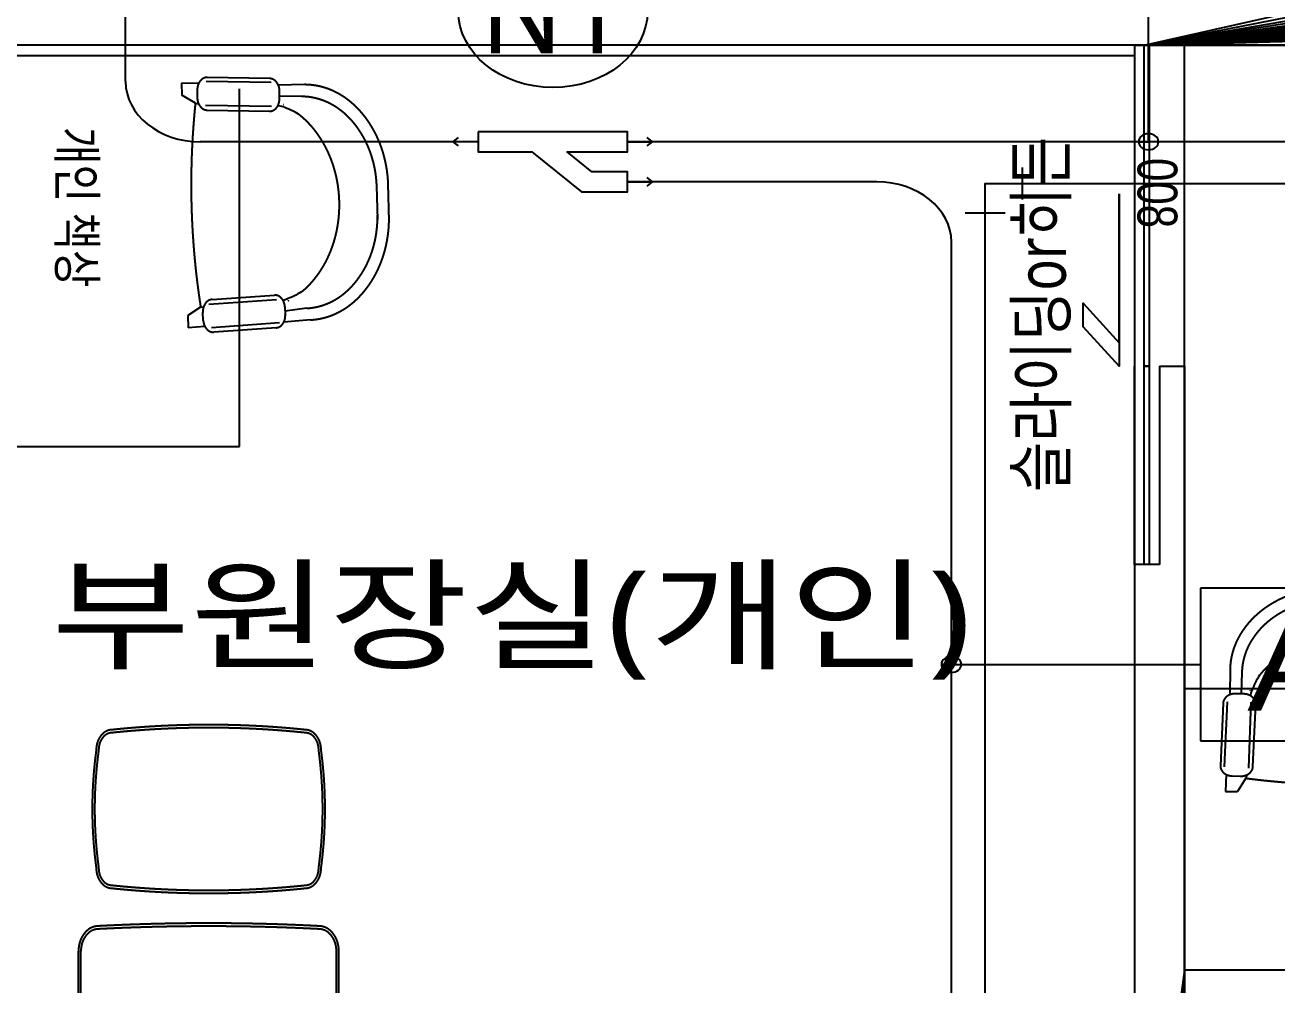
# Model space of a CAD drawing. Extents: x 11551484 to 2613213153046, y -2602833546311 to 14142.
# Drawn here: x 1300640875325 to 1300925540143, y -1301828930180 to -1301610606025 of the extents above; entities that cross this region are included whole.
import ezdxf
from ezdxf.enums import TextEntityAlignment as Align

# ---------------------------------------------------------------- set-up
doc = ezdxf.new("R2010")
doc.units = 0
doc.header["$LTSCALE"] = 1000
doc.header["$MEASUREMENT"] = 0
doc.header["$PDMODE"] = 35
doc.linetypes.add('DH-HID2', pattern=[1.2000000000000002, 0.8, -0.4])
doc.layers.get('0').update_dxf_attribs({"linetype": 'CONTINUOUS'})
for name, color, linetype in [('0-ELC TEXT', 7, 'CONTINUOUS'), ('03-TEXT', 3, 'CONTINUOUS'), ('2.글자선', 60, 'CONTINUOUS'), ('CO-DOOR', 8, 'CONTINUOUS'), ('DVM_DRAIN', 5, 'CONTINUOUS'), ('DVM_JOINT', 6, 'CONTINUOUS'), ('DVM_PIPE', 3, 'CONTINUOUS'), ('DVM_PIPE_MARK', 2, 'CONTINUOUS'), ('DVM_PIPE_MARK_LEN', 7, 'CONTINUOUS'), ('DVM_ROOM', 2, 'CONTINUOUS'), ('DVM_UNIT_BP', 7, 'CONTINUOUS'), ('DVM_UNIT_LP', 3, 'CONTINUOUS'), ('FU-FURM', 251, 'DH-HID2'), ('wall', 3, 'CONTINUOUS')]:
    doc.layers.add(name, color=color, linetype=linetype)
doc.layers.add('DVM_PMAT_MARK', color=6, linetype='CONTINUOUS', lineweight=25)
doc.styles.add('DVM_DEFAULT', font='malgun.ttf')
doc.styles.add('W-TEXT2', font='Dotum.ttf')
doc.styles.add('맑은 고딕', font='malgun.ttf')
pattern_1 = [(45, (-34694.73136349209, 110.6576521303505), (-35.35533905932738, 35.35533905932738), [])]

# ---------------------------------------------------------------- blocks, each defined once
blk = doc.blocks.new('F-123')
at = {"layer": 'FU-FURM'}
for p, q in [((42.47350075921531, 491.4605338691181), (-32.96147168626521, 491.4602996555914)), ((38.32481763634678, 462.7917416762648), (-29.56654631310994, 462.7918002296647)), ((-236.2190147402089, 289.2896831228136), (-236.7055348320519, 224.1474592422601)), ((-212.498569275218, 280.8380287026521), (-214.1810422947692, 226.3540436279873)), ((212.6958084514972, 280.8380287026521), (217.6497763045536, 226.4751320321084)), ((236.2189875559761, 289.2895074627158), (239.5246190141097, 222.4946142365661)), ((-185.6252581386307, 253.9798243398691), (-187.6120331099173, 248.8784776119137)), ((-183.5388253027722, 259.0587451205211), (-185.6252581386307, 253.9798243398691)), ((-181.3991088849089, 263.9647577497672), (-183.5388253027722, 259.0587451205211)), ((-179.2528930410281, 268.5487267508142), (-181.3991088849089, 263.9647577497672)), ((-177.1463178400827, 272.6601113662036), (-179.2528930410281, 268.5487267508142)), ((177.1464077626642, 272.6601113662036), (179.2528658567808, 268.5484339838877)), ((179.2528658567808, 268.5484339838877), (181.3991988074322, 263.9646991963527)), ((181.3991988074322, 263.9646991963527), (183.5387395651833, 259.0585694603942)), ((183.5387395651833, 259.0585694603942), (185.6251724009689, 253.9798828932835)), ((185.6251724009689, 253.9798828932835), (187.6121230324261, 248.8785947187134)), ((-208.5227357505737, 226.1563088404364), (-224.8581352912825, 226.7267944891501)), ((-194.5850974038131, 227.5947898967279), (-195.3256220881249, 224.3085981630575)), ((-193.6583729491631, 231.1111549942871), (-194.5850974038131, 227.5947898967279)), ((-192.5087357505781, 234.9368576349225), (-193.6583729491631, 231.1111549942871)), ((-191.1001754750268, 239.2072146957071), (-192.5087357505781, 234.9368576349225)), ((-189.4523660605428, 243.9042502870288), (-191.1001754750268, 239.2072146957071)), ((-187.6120331099173, 248.8784776119137), (-189.4523660605428, 243.9042502870288)), ((187.6121230324261, 248.8785947187134), (189.4525730898804, 243.9043673938577)), ((189.4525730898804, 243.9043673938577), (191.10032395095, 239.2072146957071)), ((191.10032395095, 239.2072146957071), (192.5085329061603, 234.9368576349225)), ((192.5085329061603, 234.9368576349225), (193.6582872115596, 231.1110964408726)), ((193.6582872115596, 231.1110964408726), (194.5849531128242, 227.5949070034258)), ((194.5849531128242, 227.5949070034258), (195.7946660864163, 222.2278450057056)), ((208.5226500129265, 226.1564259471488), (224.858049553708, 226.7269115958625)), ((-250.3102971741991, 203.0275453502109), (-255.7418264509124, 47.49341331802134)), ((-242.2473201362973, 206.7174626865453), (-247.8905199066739, 44.94036854192382)), ((-194.2784533165341, 205.7769781860552), (-199.4515279434218, 41.17813777267293)), ((-195.3256220881249, 224.3085981630575), (-195.9165428687938, 221.1727715269808)), ((194.016809599625, 206.040936854246), (200.0604559830736, 37.3158392651676)), ((240.3531494389081, 211.5810241101863), (246.9006477167186, 41.84869115961192)), ((250.3102699899664, 203.0275453502109), (255.7417407132798, 47.49347187143576)), ((-190.2534935002568, 45.20661079224374), (-184.8221984371285, 200.740625717619)), ((190.2535248694239, 45.20661079224374), (184.8221126994813, 200.7407428243168)), ((-244.3664257620349, 25.89810447764467), (-245.730192696612, -16.38218369685637)), ((243.7573262471469, 25.52318714118155), (245.7302826191353, -16.38218369685637)), ((-232.041347690867, 22.07784730191634), (-215.6691766231324, 21.50601492538408)), ((-204.7753189882151, 16.38177382315916), (-221.1572684715738, -16.38230080367066)), ((-203.4639573349214, 24.26815384622023), (-203.7195428687792, 16.347695752047)), ((204.7752332505825, 16.38177382315916), (204.3015363504874, 23.85213203217427)), ((204.7752332505825, 16.38177382315916), (221.1571827339267, -16.38230080367066)), ((232.0412619532199, 22.07784730191634), (215.6692079922414, 21.50619058549637)), ((-245.730192696612, -16.38218369685637), (-221.1572684715738, -16.38230080367066)), ((221.1571827339267, -16.38230080367066), (245.7302826191353, -16.38218369685637))]:
    blk.add_line(p, q, dxfattribs=at)
for centre, radius, start, end in [((-29.49757042334568, 284.6502640643303), 206.7734982778416, 90.83812199976282, 178.7143300002496), ((29.49748468571306, 284.6503811710427), 206.7734982778416, 1.285573000321378, 89.16188500000861), ((-26.44928110073124, 276.6628208955517), 186.0960723306544, 90.83807399987663, 178.7144210000752), ((26.64652027699594, 276.6628794489516), 186.0960723306544, 1.285554999842787, 89.16189200020295), ((-7.214552351797465e-05, 157.0747887485195), 211.5203628013778, 33.12382300035236, 146.8761480002216), ((-225.7155910892707, 202.1689770379307), 24.57298277841562, 88.0002430001321, 178.0002700000709), ((-7.214552351797465e-05, 157.0747887485195), 211.5203628013778, 158.2782829998519, 158.4011099998542), ((-7.214552351797465e-05, 157.0747887485195), 211.5203628013778, 21.59888799954956, 21.72170300017107), ((225.7155053516235, 202.1688013777166), 24.57298277841562, 2.000234000048807, 91.99973500013785), ((-209.3802501018454, 201.5983157290175), 24.57298277841562, 357.9997610001627, 88.00006899987858), ((209.380281471027, 201.5984328358172), 24.57298277841562, 91.99999300025696, 182.0002950003238), ((-231.1838333395372, 46.63589896674966), 24.57298277841562, 178.0001270001062, 268.0002609999452), ((-214.8116622718026, 46.0642422503297), 24.57298277841562, 268.0000840000845, 357.9999550000141), ((214.8115765341554, 46.06412514351541), 24.57298277841562, 181.9998680001053, 272.0001199997477), ((231.18374760189, 46.6358404133498), 24.57298277841562, 271.9998709997288, 2.000118000417714), ((4.496129076869693e-05, 1288.036033295066), 1288.036033295063, 260.8521540000509, 279.1478419998664)]:
    blk.add_arc(centre, radius, start, end, dxfattribs=at)
blk = doc.blocks.new('adsgd')
at = {"layer": 'CO-DOOR', "color": 251, "linetype": 'DH-HID2'}
for points in [[(11492923.83441699, -14256578.45241223), (11492973.83441699, -14256578.45241223), (11492973.83441699, -14255778.45241223), (11492873.83441699, -14255778.45241223), (11492873.83441699, -14256578.45241223)], [(11492923.83441699, -14256578.45241223), (11492923.834417, -14257072.45241223), (11492873.83441699, -14257072.45241223), (11492873.83441699, -14256578.45241223)]]:
    blk.add_lwpolyline(points, dxfattribs=at)
at = {"layer": 'CO-DOOR'}
blk.add_lwpolyline([(11492903.09900847, -14255778.45241223), (11492903.09900847, -14256578.45241223), (11492893.09900847, -14256578.45241223), (11492893.09900847, -14255778.45241223)], close=True, dxfattribs=at)
at = {"layer": 'CO-DOOR', "color": 1}
blk.add_lwpolyline([(11492843.09900847, -14256149.27209022), (11492843.09900847, -14256578.45241223), (11492770.81503287, -14256479.83775278), (11492770.81503287, -14256421.50228304), (11492843.09900847, -14256520.11694249), (11492843.09900847, -14256149.27209022)], close=True, dxfattribs=at)
at = {"layer": 'CO-DOOR', "color": 8, "linetype": 'DH-HID2'}
blk.add_lwpolyline([(11492903.09900847, -14256578.45241223), (11492903.09900847, -14257072.45241223), (11492893.09900847, -14257072.45241223), (11492893.09900847, -14256578.45241223)], close=True, dxfattribs=at)
at = {"layer": 'wall', "ltscale": 10}
for p, q in [((11492873.834417, -14255778.45241223), (11492873.834417, -14255778.45241224)), ((11492873.834417, -14255778.45241223), (11492973.83441699, -14255778.45241223)), ((11492973.83441699, -14255778.45241223), (11492973.83441699, -14255778.45241224))]:
    blk.add_line(p, q, dxfattribs=at)
at = {"layer": '2.글자선', "style": 'W-TEXT2', "text_generation_flag": 4}
blk.add_text('800', height=80, rotation=89.99999999999999, dxfattribs=at).set_placement((11492919.56852112, -14256146.87346782), align=Align.MIDDLE_CENTER)
blk = doc.blocks.new('F-120')
at = {"layer": 'FU-FURM'}
for p, q in [((1067.970659809613, 338.6085468539968), (1069.660887473281, 342.2576442311256)), ((674.7624193873235, 324.2587889121933), (448.23938493268, 324.2587889121933)), ((690.4630113704225, 318.2587889121933), (448.23938493268, 318.2587889121933)), ((987.9746588894086, 312.0757983910589), (690.4630113704225, 318.2587889121933)), ((988.0993260566211, 318.0745030926919), (739.7833786611482, 323.2350914656126)), ((1057.732944611056, 318.2587889122078), (1322.710242635836, 318.2587889122078)), ((1067.936371908338, 324.2587889122078), (1323.541012432692, 324.2587889122078)), ((1338.297352265745, 315.0968400738202), (1471.81172273272, 258.6035386093863)), ((1339.128122062586, 321.0968400738202), (1475.321218537752, 263.4701019958447)), ((1032.974658889409, -267.0757983910735), (1032.974658889409, 267.0759361938253)), ((1036.359739312426, -240.6622593442007), (1036.359739312426, 240.6623971469526)), ((1488.000000000004, -226.9708765973919), (1488.000000000004, 226.9708765973774)), ((1494.000000000004, -226.9708765973919), (1494.000000000004, 226.9708765973774)), ((1338.297352265745, -315.0968400738348), (1471.81172273272, -258.6035386093863)), ((1339.128122062586, -321.0968400738348), (1475.321218537752, -263.4701019958593)), ((402.1754124230247, -295.1849170896166), (402.1754124230247, -296.3719863635779)), ((690.4630113704225, -318.2587889122224), (448.23938493268, -318.2587889122224)), ((674.7624193873235, -324.2587889122224), (448.23938493268, -324.2587889122224)), ((987.9746588894086, -312.0757983910735), (690.4630113704225, -318.2587889122224)), ((988.0993260566065, -318.0745030927064), (739.7833786611482, -323.2350914656272)), ((1057.732944610052, -318.2587889122224), (1322.710242635836, -318.2587889122224)), ((1065.316355059713, -324.2587889122078), (1323.541012432692, -324.2587889122224)), ((1067.970659809613, -338.6085468540114), (1069.660887473281, -342.2576442311401)), ((1073.414988629786, -336.0867848315538), (1073.183021968482, -335.5859831031848))]:
    blk.add_line(p, q, dxfattribs=at)
for centre in [(1341.390629751902, 212.7973925817787), (1341.390629751902, -8.87666828930378e-10), (1341.390629751902, -211.5714290516335)]:
    blk.add_circle(centre, 5, dxfattribs=at)
for centre, radius, start, end in [((857.3789674507898, -1603.455884383351), 2011.102127283586, 85.00216046401299, 94.99783953598701), ((682.1754124230392, 369.9999999999854), 30, 90, 180), ((682.1754124230392, 369.9999999999854), 24, 90, 180), ((857.3789674507898, -1603.455884383351), 2005.102127283586, 85.00216046401299, 94.99783953598701), ((1032.58252247854, 354.9999999999854), 45, 335.1468704843883, 90), ((1032.58252247854, 354.9999999999854), 39, 335.1468704843883, 90), ((459.9684303642316, 323.4077240495244), 198.2090605895914, 8.448929163875915, 14.13607292078249), ((695.5922606627028, 358.4072546528914), 40, 188.4489291638759, 277.5825209513653), ((459.9684303642316, 323.4077240495244), 204.2090605895914, 9.832412382113835, 14.13607292078249), ((700.5904146470748, 365.1105531362118), 40, 189.8324123821138, 277.2912309890512), ((846.3513427921025, -774.1148679004691), 1102.512432718904, 80.39995996250047, 97.5825209513653), ((846.3513427921025, -774.1148679004691), 1108.512432718904, 80.62871414543443, 97.29123098905124), ((1033.365362005516, 359.0693910475384), 40, 260.6287141454345, 335.1468704843883), ((1036.887496500731, 352.3977299195685), 40, 260.3999599625005, 335.1468704843883), ((448.23938493268, 274.2587889121933), 50, 90, 177.5759328341132), ((448.23938493268, 274.2587889121933), 44, 90, 177.5759328341132), ((7238.949985381671, 0.1243432764604222), 6670.393795231091, 177.2663265389879, 182.7358120056887), ((987.9746588894086, 267.0757983910589), 45, 0, 90), ((1503.190730887251, 164.0377014428086), 473.0777089300369, 161.1345392813115, 170.678702681118), ((1322.710242635836, 278.2587889122078), 40, 67.06555102131416, 90), ((1323.541012432692, 284.2587889122078), 40, 67.06555102131416, 90), ((44.00000000000364, 240), 40, 90, 180), ((163.0877062115214, -424.0940885359742), 714.0940885359703, 80.40007079422584, 99.59992920577417), ((163.0877062115214, -424.2858848614269), 708.2858848614283, 80.38817843469846, 99.61182156530155), ((282.1754124230392, 240), 40, 0, 90), ((7068.949985381671, 0.1243432764604222), 6670.393795231091, 177.622786181296, 182.3734956020607), ((44.00000000000364, 240), 34, 90, 180), ((282.1754124230392, 240), 34, 0, 90), ((6926.811616461, 0), 6534.374761102674, 177.5759328341132, 182.4240671658868), ((1552.372238261876, 123.574213866741), 228.5300492952175, 138.223374996801, 156.1064273525221), ((1449.000000000004, 226.9708765973774), 39, 0, 54.20294627684965), ((1449.000000000004, 226.9708765973774), 45, 0, 54.20294627684965), ((2879.000000000004, 0), 2885.000000000004, 175.2281119392238, 184.7718880607761), ((2879.000000000004, 0), 2879.000000000004, 175.2281119392238, 184.7718880607761), ((-2552.824587576975, 0), 2879.000000000004, 355.2281119392238, 4.771888060776181), ((-2552.824587576975, 0), 2885.000000000004, 355.2281119392238, 4.771888060776181), ((1286.600897142856, 191.0971378452232), 58.93060202468141, 26.46950012337723, 61.78965327483295), ((1942.6039327707, 109.7857145258167), 607.8806710693121, 170.7046004171947, 189.9933707984757), ((1392.388611690552, -29.53001343000506), 58.93060202468141, 109.7444178052375, 145.064570958522), ((1942.6039327707, -109.7857145258313), 607.8806710693121, 170.0066292015243, 189.1733754579352), ((1392.388611690552, 29.5300134299905), 58.93060202468141, 214.9354290434717, 250.2555821947625), ((1286.600897142856, -189.8711743153399), 58.93060202468141, 298.210346725167, 333.5304998775317), ((1552.372238261876, -123.574213866741), 228.5300492952175, 203.8935726474779, 221.776625003199), ((44.00000000000364, -240), 40, 180, 270), ((44.00000000000364, -240), 34, 180, 270), ((282.1754124230247, -240), 40, 270, 0), ((282.1754124230247, -240), 34, 270, 0), ((1503.190730887251, -164.0375636400568), 473.0777089300369, 189.321297318882, 198.8654607186885), ((1449.000000000004, -226.9708765973919), 39, 305.7970537231503, 0), ((1449.000000000004, -226.9708765973919), 45, 305.7970537231503, 0), ((163.0877062115214, 424.2858848614269), 708.2858848614355, 260.3881784346985, 279.6118215653015), ((448.23938493268, -274.2587889122224), 50, 182.4240671658868, 270), ((448.23938493268, -274.2587889122224), 44, 182.4240671658868, 270), ((987.9746588894086, -267.0757983910735), 45, 270, 0), ((163.0877062115214, 424.0940885359596), 714.0940885359705, 260.4000707942258, 279.5999292057742), ((695.5922606626882, -358.407254652906), 40, 82.41747904863469, 171.5510708361241), ((700.5904146470748, -365.1105531362264), 40, 82.70876901094877, 170.1675876178861), ((846.3513427921025, 774.1148679004546), 1102.512432718904, 262.4174790486347, 279.6000400374995), ((846.3513427921025, 774.1148679004546), 1108.512432718904, 262.7087690109487, 279.3712858545656), ((1033.365362005516, -359.0693910475529), 40, 24.85312951561175, 99.37128585456557), ((1036.887496500731, -352.3977299195831), 40, 24.85312951561175, 99.60004003749953), ((1322.710242635836, -278.2587889122224), 40, 270, 292.9344489786858), ((1323.541012432692, -284.2587889122224), 40, 270, 292.9344489786858), ((1032.58252247854, -355), 45, 270, 24.85312951561175), ((1032.58252247854, -355), 39, 270, 24.85312951561175), ((459.9684303642171, -323.407724049539), 198.2090605895914, 345.8639270792175, 351.5510708361241), ((682.1754124230247, -370), 30, 180, 270), ((459.9684303642171, -323.407724049539), 204.2090605895914, 345.8639270792175, 350.1675876178862), ((682.1754124230247, -370), 24, 180, 270), ((857.3789674507898, 1603.455884383322), 2011.102127283586, 265.002160464013, 274.997839535987), ((857.3789674507898, 1603.455884383322), 2005.102127283586, 265.002160464013, 274.997839535987)]:
    blk.add_arc(centre, radius, start, end, dxfattribs=at)
blk = doc.blocks.new('DVM_BACKGROUND')
at = {"layer": 'wall', "ltscale": 10}
h = blk.add_hatch(dxfattribs=at)
h.set_pattern_fill('_USER', color=256, scale=50, angle=45, pattern_type=0)
h.set_pattern_definition(pattern_1)
h.paths.add_polyline_path([(11488666.33441698, -14256373.45241223), (11488566.33441698, -14256373.45241222), (11488566.33441698, -14258567.45241224), (11488666.33441698, -14258567.45241224)])
h.paths.add_polyline_path([(11482901.33441697, -14255272.95241223), (11482901.33441697, -14257527.45241225), (11483061.33441698, -14257527.45241225), (11483061.33441698, -14258312.45241225), (11482901.33441697, -14258312.45241225), (11482901.33441697, -14258617.45241219), (11483201.30059421, -14258617.45241219), (11483201.23574627, -14255372.95241223), (11485598.08535055, -14255372.95241223), (11485617.34994202, -14255372.95241223), (11485617.34994202, -14255372.95241223), (11485627.34994202, -14255372.95241223), (11485698.08535055, -14255372.95241223), (11488565.83441698, -14255372.95241223), (11488566.33441698, -14255372.95241223), (11488566.33441698, -14255272.95241223), (11485933.83441697, -14255272.95241223), (11485833.83441697, -14255272.95241223), (11483101.33441707, -14255272.95241223)])
h.paths.add_polyline_path([(11481880.90492341, -14254179.65933639), (11481880.90492341, -14253458.56581121), (11482280.00708168, -14253458.56581121), (11482280.00708168, -14254179.65933639)], flags=9)
h.paths.add_polyline_path([(11481880.90492341, -14257334.42111727), (11481880.90492341, -14256605.9837072), (11482280.00708168, -14256605.9837072), (11482280.00708168, -14257334.42111727)], flags=9)
h.paths.add_polyline_path([(11485520.37542417, -14259048.74650818), (11486247.29340978, -14259048.74650818), (11486247.29340978, -14259447.84866645), (11485520.37542417, -14259447.84866645)], flags=9)
h.paths.add_polyline_path([(11485630.37757317, -14255857.97229187), (11485657.15278801, -14255857.97229187), (11485657.15278801, -14255624.34045108), (11485630.37757317, -14255624.34045108)], flags=9)
h = blk.add_hatch(dxfattribs=at)
h.set_pattern_fill('_USER', color=256, scale=50, angle=45, pattern_type=0)
h.set_pattern_definition(pattern_1)
h.paths.add_polyline_path([(11485598.08535059, -14256666.95241223), (11485598.08535055, -14258567.45241225), (11485698.08535055, -14258567.45241226), (11485698.08535055, -14257676.69936644), (11485698.08535055, -14256976.69936644), (11485698.08535055, -14256172.95241223), (11485648.08535055, -14256172.95241223), (11485648.08535055, -14256666.95241223), (11485627.34994202, -14256666.95241223), (11485617.34994202, -14256666.95241223)])
at = {"color": 251, "true_color": 0x636466}
blk.add_lwpolyline([(11485698.08535055, -14257676.69936644), (11486898.08535055, -14257676.69936644), (11486898.08535055, -14256976.69936644), (11485698.08535055, -14256976.69936644)], close=True, dxfattribs=at)
at = {"layer": 'FU-FURM'}
blk.add_lwpolyline([(11483801.23574627, -14256372.95241223), (11483801.23574627, -14255372.95241223), (11483201.23574627, -14255372.95241223), (11483201.23574627, -14256372.95241223)], close=True, dxfattribs=at)
at = {"layer": 'wall', "ltscale": 10}
for p, q in [((11488565.83441698, -14255372.95241223), (11483201.23574627, -14255372.95241223)), ((11485698.08535055, -14256172.95241223), (11485698.08535055, -14258567.45241226)), ((11485598.08535059, -14256666.95241223), (11485598.08535055, -14258567.45241226))]:
    blk.add_line(p, q, dxfattribs=at)
at = {"color": 251, "true_color": 0x636466, "rotation": 271.1958564948879}
blk.add_blockref('F-123', (11483704.50513154, -14255771.87743846), dxfattribs=at)
at = {"color": 251, "true_color": 0x636466}
blk.add_blockref('F-123', (11486025.93362027, -14257215.37478365), dxfattribs=at)
at = {"layer": 'FU-FURM', "rotation": 270}
blk.add_blockref('F-120', (11483739.15683583, -14257073.45241225), dxfattribs=at)
at = {"layer": 'wall', "ltscale": 10}
blk.add_blockref('adsgd', (-7275.749066444114, 405.5000000037253), dxfattribs=at)
at = {"layer": '0-ELC TEXT', "color": 8, "style": '맑은 고딕'}
blk.add_text('개인 책상', height=74.66666666666666, rotation=270, dxfattribs=at).set_placement((11483512.02840463, -14255576.70842574), align=Align.TOP_LEFT)
at = {"layer": '03-TEXT', "color": 7, "style": '맑은 고딕'}
blk.add_text('슬라이딩or히든', height=100, rotation=90, dxfattribs=at).set_placement((11485360.05884722, -14256486.60398727), align=Align.TOP_LEFT)
at = {"layer": '03-TEXT', "style": '맑은 고딕'}
blk.add_text('부원장실(개인)', height=222.2222222222222, dxfattribs=at).set_placement((11483423.32383197, -14256682.05209551), align=Align.TOP_LEFT)
blk = doc.blocks.new('DVM_LP_VEC')
at = {"layer": 'DVM_UNIT_LP', "color": 0}
blk.add_line((0, 0), (100, 0), dxfattribs=at)
blk.add_lwpolyline([(78.78679656440357, 21.21320343559637), (100, 0), (78.78679656440357, -21.21320343559637)], dxfattribs=at)
blk.add_point((0, 0), dxfattribs=at)
blk = doc.blocks.new('ACC_AC_RF')
at = {"layer": 'DVM_JOINT'}
blk.add_lwpolyline([(-150, 25), (-150, -25), (-42.33921121747699, -25), (57.66078878252301, -125), (150, -125), (150, -75), (78.37146690126974, -75), (28.37146690126974, -25), (150, -25), (150, 25), (-150, 25)], dxfattribs=at)
at = {"layer": 'DVM_UNIT_BP'}
for p in [(-150, 0), (150, 0), (150, -100)]:
    blk.add_point(p, dxfattribs=at)
at = {"layer": 'DVM_UNIT_LP', "xscale": 0.5, "yscale": 0.5, "zscale": 0.5, "rotation": 180}
blk.add_blockref('DVM_LP_VEC', (-150, 0), dxfattribs=at)
at = {"layer": 'DVM_UNIT_LP', "color": 1, "xscale": -0.5, "yscale": 0.5, "zscale": 0.5, "rotation": 180}
blk.add_blockref('DVM_LP_VEC', (150, 0), dxfattribs=at)
at = {"layer": 'DVM_UNIT_LP', "color": 2, "xscale": -0.5, "yscale": 0.5, "zscale": 0.5, "rotation": 180}
blk.add_blockref('DVM_LP_VEC', (150, -100), dxfattribs=at)
blk = doc.blocks.new('CAD_PIPE_MARK_LG')
at = {"layer": 'DVM_PIPE_MARK', "color": 0}
for p, q in [((380, 190), (-380, 190)), ((-380, 190), (-380, -190)), ((0, -190), (0, 190)), ((380, -190), (380, 190)), ((-380, -190), (380, -190))]:
    blk.add_line(p, q, dxfattribs=at)
at = {"layer": 'DVM_PIPE_MARK', "color": 0, "style": 'DVM_DEFAULT'}
for tag, p in [('L', (-190, 0)), ('G', (190, 0))]:
    blk.add_attdef(tag, text='', height=230, dxfattribs=at).set_placement(p, align=Align.MIDDLE)
at = {"layer": 'DVM_PIPE_MARK_LEN', "color": 0, "style": 'DVM_DEFAULT'}
blk.add_attdef('T', text='', height=230, dxfattribs=at).set_placement((380, 240), align=Align.BOTTOM_RIGHT)
blk = doc.blocks.new('CAD_PMAT_MARK')
at = {"layer": 'DVM_PMAT_MARK'}
blk.add_circle((0, 0), 190, dxfattribs=at)
at = {"layer": 'DVM_UNIT_LP', "color": 1}
blk.add_point((3.920755264646232, 3.920754650192976), dxfattribs=at)
at = {"layer": 'DVM_PMAT_MARK', "style": 'DVM_DEFAULT', "width": 0.8}
blk.add_attdef('$SYM', text='', height=210, dxfattribs=at).set_placement((0, 0), align=Align.MIDDLE)
blk = doc.blocks.new('260514_슬하신경정신과의원(에어컨 오봉수)')
at = {"layer": 'DVM_DRAIN', "color": 1}
for p, q in [((11485372.08535055, -14255677.64520282), (11485372.08535055, -14255757.64520282)), ((11485338.08535055, -14255791.64520282), (11485258.08535055, -14255791.64520282))]:
    blk.add_line(p, q, dxfattribs=at)
at = {"layer": 'DVM_DRAIN'}
blk.add_lwpolyline([(11484879.66081025, -14257967.45241225), (11485298.08535055, -14257967.45241225), (11485298.08535055, -14255717.64520282), (11488458.12398777, -14255717.64520282)], dxfattribs=at)
at = {"layer": 'DVM_PIPE'}
for points in [[(11484280.29335865, -14255613.65251683), (11483722.15592778, -14255613.65251683, -0.414213562373095), (11483572.15592778, -14255463.65251683), (11483572.15592778, -14253292.96937721)], [(11484879.66081025, -14258117.45241225), (11485080.29335865, -14258117.45241225, 0.414213562373095), (11485230.29335865, -14257967.45241225), (11485230.29335865, -14255863.65251683, 0.414213562373095), (11485080.29335865, -14255713.65251683), (11484580.29335865, -14255713.65251683)]]:
    blk.add_lwpolyline(points, format="xyb", dxfattribs=at)
blk.add_lwpolyline([(11486671.67607974, -14255613.65251682), (11484580.29335865, -14255613.65251683)], dxfattribs=at)
at = {"layer": 'DVM_PIPE_MARK', "color": 1}
for points in [[(11485625.98471919, -14255613.65251682, 0, 0, 0), (11485605.98471919, -14255613.65251682, 40, 40, -1), (11485645.98471919, -14255613.65251682, 40, 40, -1), (11485605.98471919, -14255613.65251682, 0, 0, 0), (11485625.98471919, -14255613.65251682, 0, 0, 0), (11485625.98471919, -14255113.65251682, 0, 0, 0)], [(11485230.29335865, -14256915.55246454, 0, 0, 0), (11485210.29335865, -14256915.55246454, 40, 40, -1), (11485250.29335865, -14256915.55246454, 40, 40, -1), (11485210.29335865, -14256915.55246454, 0, 0, 0), (11485230.29335865, -14256915.55246454, 0, 0, 0), (11485730.29335865, -14256915.55246454, 0, 0, 0)]]:
    blk.add_lwpolyline(points, format="xyseb", dxfattribs=at)
at = {"layer": 'DVM_ROOM'}
for points in [[(11485698.08535055, -14255372.95241223), (11488566.33441698, -14255372.95241223), (11488566.33441698, -14258567.45241224), (11485698.08535055, -14258567.45241224)], [(11483201.23626994, -14255399.15286102), (11485598.08535055, -14255399.15286102), (11485598.08535055, -14258567.45241225), (11483201.23626994, -14258567.45241225)]]:
    blk.add_lwpolyline(points, close=True, dxfattribs=at)
blk.add_blockref('DVM_BACKGROUND', (0, 0))
at = {"layer": 'DVM_JOINT'}
blk.add_blockref('ACC_AC_RF', (11484430.29335865, -14255613.65251683), dxfattribs=at)
at = {"layer": 'DVM_PIPE_MARK', "color": 2}
ref = blk.add_blockref('CAD_PIPE_MARK_LG', (11486110.29335865, -14256915.55246454), dxfattribs=at)
ref.add_attrib('L', 'A', dxfattribs={"color": 4, "height": 230, "style": 'DVM_DEFAULT'}).set_placement((11485920.29335865, -14256915.55246454), align=Align.MIDDLE)
ref.add_attrib('G', 'C', dxfattribs={"color": 3, "height": 230, "style": 'DVM_DEFAULT'}).set_placement((11486300.29335865, -14256915.55246454), align=Align.MIDDLE)
ref.add_attrib('T', '3.28', dxfattribs={"layer": 'DVM_PIPE_MARK_LEN', "color": 2, "height": 230, "style": 'DVM_DEFAULT'}).set_placement((11486490.29335865, -14256675.55246454), align=Align.BOTTOM_RIGHT)
at = {"layer": 'DVM_PMAT_MARK', "color": 6}
ref = blk.add_blockref('CAD_PMAT_MARK', (11484430.29335865, -14255288.65251683), dxfattribs=at)
ref.add_attrib('$SYM', 'N1', dxfattribs={"color": 6, "height": 210, "style": 'DVM_DEFAULT', "width": 0.8}).set_placement((11484430.29335865, -14255288.65251683), align=Align.MIDDLE)

msp = doc.modelspace()

# ---------------------------------------------------------------- block references
at = {"layer": 'wall', "ltscale": 10, "xscale": 113262, "yscale": 91306, "zscale": 113262}
msp.add_blockref('260514_슬하신경정신과의원(에어컨 오봉수)', (11365289, -14088532), dxfattribs=at)

doc.saveas('drawing.dxf')
